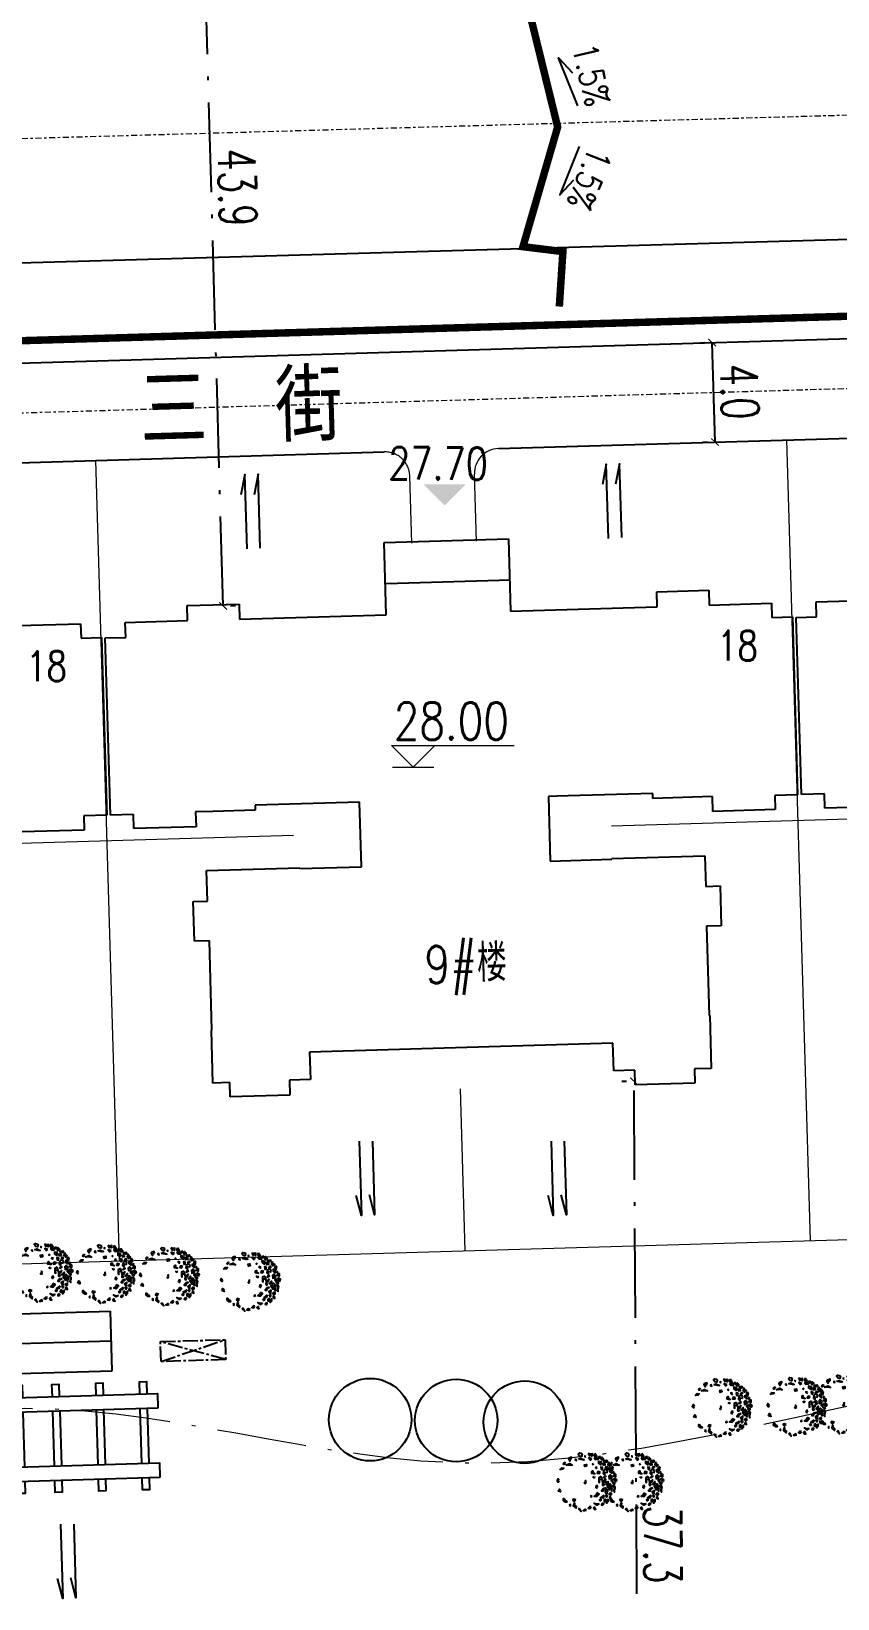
# Model space of a CAD drawing. Header units: inches. Extents: x 393 to 1582, y 246 to 1188.
# Drawn here: x 1004.5 to 1037, y 451.6 to 514.6 of the extents above; entities that cross this region are included whole.
import ezdxf

# ---------------------------------------------------------------- set-up
doc = ezdxf.new("R2010")
doc.units = ezdxf.units.IN
doc.header["$MEASUREMENT"] = 0
for name, pattern in [('ACAD_ISO10W100', [18.5, 12, -3, 0.5, -3]), ('CENTERX2', [4, 2.5, -0.5, 0.5, -0.5]), ('DASHED2', [0.375, 0.25, -0.125]), ('DOTE', [2.42, 2, -0.2, 0.02, -0.2])]:
    doc.linetypes.add(name, pattern=pattern)
for name, color, linetype, lineweight in [('buildelev', 2, 'Continuous', 20), ('FENCE', 100, 'Continuous', 18), ('ROAD', 1, 'Continuous', 25), ('ROAD-CENTER', 7, 'CENTERX2', 18), ('walk', 2, 'Continuous', 18), ('围墙', 75, 'FENCELINE1', 15), ('建筑型号', 2, 'Continuous', 18), ('树', 84, 'Continuous', 15)]:
    doc.layers.add(name, color=color, linetype=linetype, lineweight=lineweight)
for name, color, linetype in [('DIM', 4, 'Continuous'), ('drain', 4, 'Continuous'), ('ELEV', 1, 'Continuous'), ('GREEN', 64, 'Continuous'), ('PUB_TEXT', 7, 'Continuous'), ('ROAD-TEXT', 4, 'Continuous'), ('roaddim', 2, 'Continuous'), ('roadradiu', 3, 'Continuous'), ('外墙', 42, 'Continuous'), ('建筑层数', 7, 'Continuous'), ('绿化', 3, 'Continuous'), ('车库边线', 4, 'DOTE')]:
    doc.layers.add(name, color=color, linetype=linetype)
doc.styles.add('-黑体', font='simhei.ttf', dxfattribs={"width": 0.8})
doc.styles.add('_HZTXT', font='txt.shx', dxfattribs={"width": 0.8, "bigfont": 'hztxt.shx'})
doc.styles.add('DIM_FONT', font='SIMPLEX.shx', dxfattribs={"width": 0.8})
doc.styles.add('HZ', font='simplex.shx', dxfattribs={"width": 0.7, "bigfont": 'hztxt.shx'})
doc.styles.add('RO', font='romans.shx', dxfattribs={"width": 0.8})
doc.linetypes.add('FENCELINE1', pattern='A,0.25,-0.1,[133,ltypeshp.shx,S=0.1,R=0,X=-0.1,Y=0],-0.1,1', length=1.45)
doc.dimstyles.new('NORMAL', dxfattribs={"dimtxt": 1.5, "dimasz": 0.3, "dimexe": 0.5, "dimexo": 0.3, "dimgap": 0.3, "dimtad": 1, "dimdec": 1, "dimzin": 1, "dimdsep": 46, "dimtxsty": 'HZ', "dimblk": 'ARCHTICK', "dimcen": 0, "dimclrt": 256, "dimadec": 0, "dimazin": 0, "dimtfac": 1, "dimtdec": 1, "dimtofl": 0, "dimtmove": 0, "dimatfit": 3, "dimldrblk": 'ARCHTICK', "dimfxl": 1, "dimtolj": 2, "dimtzin": 0, "dimarcsym": 0})

# ---------------------------------------------------------------- blocks, each defined once
blk = doc.blocks.new('_ARCHTICK')
at = {"color": 0, "linetype": 'ByBlock', "const_width": 0.15}
blk.add_lwpolyline([(-0.5, -0.5), (0.5, 0.5)], dxfattribs=at)
blk = doc.blocks.new('*D144')
at = {"layer": 'DEFPOINTS', "color": 0, "ltscale": 0.3, "transparency": 16777216}
for p in [(882.255, 640.128), (1132.977, 454.434)]:
    blk.add_point(p, dxfattribs=at)
at = {"layer": 'roadradiu', "color": 0, "lineweight": -2, "ltscale": 0.3, "transparency": 16777216}
blk.add_line((887.277, 636.409), (882.255, 640.128), dxfattribs=at)
at = {"layer": 'roadradiu', "color": 0, "lineweight": -2, "ltscale": 0.3, "transparency": 16777216, "xscale": 0.3, "yscale": 0.3, "zscale": 0.3, "rotation": 143.4749139216822}
blk.add_blockref('_ARCHTICK', (882.255, 640.128), dxfattribs=at)
at = {"layer": 'roadradiu', "ltscale": 0.3, "transparency": 16777216, "insert": (885.632, 638.934), "char_height": 1.5, "attachment_point": 5, "rotation": 323.47491, "style": 'HZ'}
blk.add_mtext('\\A2;R312.0', dxfattribs=at)
blk = doc.blocks.new('*D145')
at = {"layer": 'DEFPOINTS', "color": 0, "ltscale": 0.3, "transparency": 16777216}
for p in [(870.6, 623.26), (1132.977, 454.434)]:
    blk.add_point(p, dxfattribs=at)
at = {"layer": 'roadradiu', "color": 0, "lineweight": -2, "ltscale": 0.3, "transparency": 16777216}
blk.add_line((881.438, 616.286), (870.6, 623.26), dxfattribs=at)
at = {"layer": 'roadradiu', "color": 0, "lineweight": -2, "ltscale": 0.3, "transparency": 16777216, "xscale": 0.3, "yscale": 0.3, "zscale": 0.3, "rotation": 147.2408788936933}
blk.add_blockref('_ARCHTICK', (870.6, 623.26), dxfattribs=at)
at = {"layer": 'roadradiu', "ltscale": 0.3, "transparency": 16777216, "insert": (879.631, 618.697), "char_height": 1.5, "attachment_point": 5, "rotation": 327.24088, "style": 'HZ'}
blk.add_mtext('\\A2;R312.0', dxfattribs=at)
blk = doc.blocks.new('*D146')
at = {"layer": 'DEFPOINTS', "color": 0, "ltscale": 0.3, "transparency": 16777216}
for p in [(856.622, 599.25), (1132.977, 454.434)]:
    blk.add_point(p, dxfattribs=at)
at = {"layer": 'roadradiu', "color": 0, "lineweight": -2, "ltscale": 0.3, "transparency": 16777216}
blk.add_line((869.236, 592.64), (856.622, 599.25), dxfattribs=at)
at = {"layer": 'roadradiu', "color": 0, "lineweight": -2, "ltscale": 0.3, "transparency": 16777216, "xscale": 0.3, "yscale": 0.3, "zscale": 0.3, "rotation": 152.3444580404491}
blk.add_blockref('_ARCHTICK', (856.622, 599.25), dxfattribs=at)
at = {"layer": 'roadradiu', "ltscale": 0.3, "transparency": 16777216, "insert": (867.222, 594.881), "char_height": 1.5, "attachment_point": 5, "rotation": 332.34446, "style": 'HZ'}
blk.add_mtext('\\A2;R312.0', dxfattribs=at)
blk = doc.blocks.new('*D149')
at = {"layer": 'DEFPOINTS', "color": 0, "ltscale": 0.3, "transparency": 16777216}
for p in [(834.892, 546.571), (1132.977, 454.434)]:
    blk.add_point(p, dxfattribs=at)
at = {"layer": 'roadradiu', "color": 0, "lineweight": -2, "ltscale": 0.3, "transparency": 16777216}
blk.add_line((847.565, 542.654), (834.892, 546.571), dxfattribs=at)
at = {"layer": 'roadradiu', "color": 0, "lineweight": -2, "ltscale": 0.3, "transparency": 16777216, "xscale": 0.3, "yscale": 0.3, "zscale": 0.3, "rotation": 162.8237761284337}
blk.add_blockref('_ARCHTICK', (834.892, 546.571), dxfattribs=at)
at = {"layer": 'roadradiu', "ltscale": 0.3, "transparency": 16777216, "insert": (845.176, 544.491), "char_height": 1.5, "attachment_point": 5, "rotation": 342.82378, "style": 'HZ'}
blk.add_mtext('\\A2;R312.0', dxfattribs=at)
blk = doc.blocks.new('psss')
at = {"layer": 'drain', "ltscale": 3}
for points in [[(-2.979, 0.527), (0.007, 0.531), (-0.808, 0.714)], [(-2.967, -0.004), (0, 0), (-0.815, 0.183)]]:
    blk.add_lwpolyline(points, dxfattribs=at)
blk = doc.blocks.new('bg')
at = {"layer": 'buildelev'}
blk.add_line((403415.903, 597892.095), (403417.408, 597892.095), dxfattribs=at)
blk.add_lwpolyline([(403417.451, 597892.89), (403416.656, 597892.095), (403415.86, 597892.89), (403420.35, 597892.89)], dxfattribs=at)
blk = doc.blocks.new('GPPMTR01')
at = {"color": 0, "linetype": 'ByBlock'}
for points in [[(-0.106, 0.53), (-0.073, 0.496), (-0.058, 0.515), (-0.035, 0.504), (-0.038, 0.545), (-0.064, 0.53)], [(0.005, 0.559), (-0.005, 0.523), (0.016, 0.511), (0.051, 0.519)], [(-0.412, 0.305), (-0.364, 0.304), (-0.367, 0.328), (-0.343, 0.337), (-0.374, 0.364), (-0.382, 0.335)], [(-0.354, 0.404), (-0.335, 0.371), (-0.312, 0.378), (-0.293, 0.408)], [(-0.304, 0.31), (-0.343, 0.272), (-0.298, 0.279)], [(-0.298, 0.355), (-0.259, 0.362), (-0.24, 0.402), (-0.263, 0.4), (-0.275, 0.378)], [(-0.263, 0.454), (-0.27, 0.431), (-0.248, 0.431), (-0.243, 0.447)], [(-0.215, 0.443), (-0.218, 0.456), (-0.242, 0.475), (-0.199, 0.486), (-0.199, 0.449)], [(-0.215, 0.295), (-0.215, 0.276), (-0.206, 0.283)], [(-0.166, 0.433), (-0.207, 0.386), (-0.18, 0.371), (-0.137, 0.387), (-0.147, 0.409), (-0.165, 0.407)], [(-0.173, 0.469), (-0.151, 0.518), (-0.12, 0.516), (-0.128, 0.487), (-0.144, 0.498), (-0.151, 0.48), (-0.145, 0.47)], [(-0.123, 0.314), (-0.144, 0.295), (-0.135, 0.287), (-0.115, 0.295)], [(-0.127, 0.461), (-0.133, 0.429), (-0.111, 0.428), (-0.096, 0.459)], [(-0.079, 0.401), (-0.097, 0.371), (-0.064, 0.359), (-0.049, 0.371)], [(-0.032, 0.317), (-0.058, 0.295), (-0.043, 0.264), (-0.023, 0.291)], [(-0.038, 0.477), (-0.055, 0.454), (-0.043, 0.424), (-0.032, 0.439)], [(0.007, 0.443), (-0.026, 0.412), (-0.02, 0.382), (0.016, 0.352), (0.045, 0.367), (0.01, 0.386), (0.034, 0.42)], [(0.01, 0.485), (0.042, 0.462), (0.084, 0.477), (0.066, 0.492), (0.042, 0.485)], [(0.045, 0.295), (0.042, 0.249), (0.105, 0.211), (0.119, 0.219), (0.069, 0.245), (0.096, 0.283)], [(0.084, 0.371), (0.072, 0.344), (0.081, 0.321), (0.084, 0.344)], [(0.105, 0.53), (0.084, 0.519), (0.099, 0.504), (0.114, 0.511)], [(0.158, 0.447), (0.096, 0.443), (0.105, 0.412), (0.146, 0.393), (0.155, 0.416), (0.14, 0.428)], [(0.128, 0.336), (0.137, 0.287), (0.114, 0.272), (0.146, 0.26), (0.158, 0.302)], [(0.131, 0.488), (0.137, 0.5), (0.134, 0.53), (0.173, 0.507), (0.146, 0.481)], [(0.179, 0.272), (0.167, 0.245), (0.185, 0.238), (0.199, 0.253)], [(0.179, 0.477), (0.229, 0.496), (0.25, 0.473), (0.223, 0.458), (0.22, 0.477), (0.202, 0.469), (0.199, 0.458)], [(0.205, 0.439), (0.179, 0.42), (0.194, 0.405), (0.226, 0.416)], [(0.199, 0.291), (0.179, 0.352), (0.211, 0.31)], [(0.214, 0.359), (0.274, 0.374), (0.291, 0.409), (0.282, 0.336), (0.247, 0.333)], [(0.268, 0.45), (0.253, 0.435), (0.241, 0.409), (0.274, 0.428)], [(0.25, 0.325), (0.241, 0.298), (0.312, 0.302), (0.282, 0.329)], [(0.315, 0.416), (0.306, 0.401), (0.318, 0.39), (0.348, 0.393)], [(0.321, 0.363), (0.306, 0.34), (0.327, 0.325), (0.356, 0.325), (0.327, 0.336)], [(0.351, 0.382), (0.348, 0.371), (0.368, 0.355), (0.392, 0.359)], [(0.386, 0.257), (0.368, 0.272), (0.365, 0.287), (0.377, 0.298), (0.401, 0.283)], [(-0.482, 0.014), (-0.506, 0.025), (-0.514, -0.024), (-0.506, -0.036), (-0.464, -0.036), (-0.47, -0.024), (-0.494, -0.017)], [(-0.482, 0.196), (-0.461, 0.207), (-0.432, 0.177), (-0.452, 0.154), (-0.494, 0.15), (-0.5, 0.177)], [(-0.446, 0.071), (-0.432, 0.055), (-0.414, 0.067)], [(-0.417, 0.109), (-0.411, 0.15), (-0.357, 0.188), (-0.369, 0.162)], [(-0.393, 0.241), (-0.408, 0.23), (-0.396, 0.226)], [(-0.283, 0.139), (-0.269, 0.181), (-0.239, 0.166), (-0.248, 0.139), (-0.263, 0.15)], [(-0.064, 0.207), (-0.085, 0.184), (-0.115, 0.203), (-0.115, 0.219), (-0.085, 0.207), (-0.052, 0.226)], [(-0.02, 0.033), (-0.035, 0.025), (-0.026, 0.017), (-0.014, 0.021)], [(-0.02, 0.188), (-0.008, 0.192), (0.001, 0.177), (-0.02, 0.169)], [(0.152, 0.162), (0.137, 0.139), (0.158, 0.12), (0.176, 0.128), (0.161, 0.143)], [(0.253, 0.268), (0.241, 0.226), (0.259, 0.177), (0.274, 0.203), (0.253, 0.219)], [(0.25, 0.086), (0.271, 0.063), (0.274, 0.021), (0.303, 0.052), (0.285, 0.109)], [(0.303, 0.268), (0.309, 0.219), (0.336, 0.215), (0.351, 0.234)], [(0.348, 0.173), (0.377, 0.128), (0.356, 0.097), (0.354, 0.128)], [(0.401, 0.207), (0.383, 0.219), (0.365, 0.211), (0.368, 0.196), (0.392, 0.192)], [(0.401, 0.078), (0.398, 0.063), (0.374, 0.067), (0.377, 0.09)], [(0.428, 0.025), (0.431, -0.021), (0.377, -0.043), (0.41, -0.013)], [(0.431, 0.26), (0.419, 0.245), (0.436, 0.23), (0.466, 0.249)], [(0.422, 0.166), (0.419, 0.135), (0.439, 0.12), (0.451, 0.139)], [(0.442, 0.203), (0.451, 0.169), (0.487, 0.139), (0.472, 0.181)], [(0.451, 0.074), (0.469, 0.052), (0.484, 0.063), (0.472, 0.093)], [(-0.467, -0.131), (-0.464, -0.157), (-0.482, -0.154), (-0.485, -0.127)], [(-0.437, -0.131), (-0.429, -0.066), (-0.381, -0.04), (-0.408, -0.078)], [(-0.42, -0.26), (-0.432, -0.218), (-0.411, -0.188), (-0.402, -0.214), (-0.411, -0.229)], [(0.256, -0.013), (0.241, -0.028), (0.253, -0.04)], [(0.407, -0.119), (0.389, -0.138), (0.398, -0.176), (0.419, -0.154)], [(0.416, -0.218), (0.389, -0.233), (0.392, -0.271), (0.407, -0.248)], [(0.436, -0.066), (0.442, -0.097), (0.466, -0.097), (0.481, -0.074), (0.46, -0.078)], [(-0.266, -0.366), (-0.304, -0.374), (-0.283, -0.4), (-0.251, -0.393)], [(-0.115, -0.473), (-0.138, -0.438), (-0.106, -0.438), (-0.085, -0.446)], [(0.072, -0.48), (0.042, -0.461), (0.06, -0.45), (0.066, -0.454), (0.096, -0.454), (0.096, -0.438), (0.125, -0.442), (0.114, -0.461)], [(0.17, -0.286), (0.137, -0.317), (0.149, -0.336), (0.176, -0.321)], [(0.188, -0.431), (0.211, -0.423), (0.188, -0.408)], [(0.205, -0.332), (0.199, -0.343), (0.235, -0.378), (0.294, -0.359), (0.274, -0.34), (0.235, -0.351)], [(0.327, -0.305), (0.333, -0.328), (0.389, -0.313)]]:
    blk.add_lwpolyline(points, close=True, dxfattribs=at)
blk.add_circle((0, 0), 0.01, dxfattribs=at)
blk = doc.blocks.new('A$C4417064F')
at = {"layer": 'GREEN', "xscale": 4.647578996463836, "yscale": 4.647578996463836, "zscale": 4.647578996463836, "rotation": 300.5404110418328}
blk.add_blockref('GPPMTR01', (0.8, 3.07), dxfattribs=at)
blk = doc.blocks.new('A$C669619B1')
at = {"layer": '绿化'}
for points in [[(22.07, 6.53), (0, 6.53), (0, 7.71), (22.07, 7.71)], [(22.07, 0.95), (0, 0.95), (0, 2.13), (22.07, 2.13)]]:
    blk.add_lwpolyline(points, close=True, dxfattribs=at)
for points in [[(0.65, 7.71), (0.65, 8.7), (1.2, 8.7), (1.2, 7.71)], [(4.17, 7.71), (4.17, 8.7), (4.73, 8.7), (4.73, 7.71)], [(7.13, 7.71), (7.13, 8.7), (7.69, 8.7), (7.69, 7.71)], [(10.66, 7.71), (10.66, 8.7), (11.21, 8.7), (11.21, 7.71)], [(13.62, 7.71), (13.62, 8.7), (14.18, 8.7), (14.18, 7.71)], [(17.14, 7.71), (17.14, 8.7), (17.7, 8.7), (17.7, 7.71)], [(20.66, 7.71), (20.66, 8.7), (21.22, 8.7), (21.22, 7.71)], [(0.65, 2.13), (0.65, 6.53)], [(1.2, 6.53), (1.2, 2.13)], [(4.17, 2.13), (4.17, 6.53)], [(4.73, 6.53), (4.73, 2.13)], [(7.13, 2.13), (7.13, 6.53)], [(7.69, 6.53), (7.69, 2.13)], [(10.66, 2.13), (10.66, 6.53)], [(11.21, 6.53), (11.21, 2.13)], [(13.62, 2.13), (13.62, 6.53)], [(14.18, 6.53), (14.18, 2.13)], [(17.14, 2.13), (17.14, 6.53)], [(17.7, 6.53), (17.7, 2.13)], [(20.66, 2.13), (20.66, 6.53)], [(21.22, 6.53), (21.22, 2.13)], [(1.2, 0.95), (1.2, 0), (0.65, 0), (0.65, 0.95)], [(4.73, 0.95), (4.73, 0), (4.17, 0), (4.17, 0.95)], [(7.69, 0.95), (7.69, 0), (7.13, 0), (7.13, 0.95)], [(11.21, 0.95), (11.21, 0), (10.66, 0), (10.66, 0.95)], [(14.18, 0.95), (14.18, 0), (13.62, 0), (13.62, 0.95)], [(17.7, 0.95), (17.7, 0), (17.14, 0), (17.14, 0.95)], [(21.22, 0.95), (21.22, 0), (20.66, 0), (20.66, 0.95)]]:
    blk.add_lwpolyline(points, dxfattribs=at)
blk = doc.blocks.new('*D377')
at = {"layer": 'DEFPOINTS', "color": 0, "ltscale": 0.3, "transparency": 16777216}
for p in [(1031.905, 502.113), (1031.905, 502.113), (1032.023, 498.115)]:
    blk.add_point(p, dxfattribs=at)
at = {"layer": 'roaddim', "color": 0, "lineweight": -2, "ltscale": 0.3, "transparency": 16777216}
for p, q in [((1031.605, 502.104), (1031.405, 502.099)), ((1032.023, 498.115), (1031.905, 502.113)), ((1031.723, 498.106), (1031.523, 498.1))]:
    blk.add_line(p, q, dxfattribs=at)
at = {"layer": 'roaddim', "color": 0, "lineweight": -2, "ltscale": 0.3, "transparency": 16777216, "xscale": 0.3, "yscale": 0.3, "zscale": 0.3}
for p, rotation in [((1031.905, 502.113), 91.6949155479935), ((1032.023, 498.115), 271.6949155479935)]:
    blk.add_blockref('_ARCHTICK', p, dxfattribs=dict(at, rotation=rotation))
at = {"layer": 'roaddim', "ltscale": 0.3, "transparency": 16777216, "insert": (1033.013, 500.145), "char_height": 1.5, "attachment_point": 5, "rotation": 271.69492, "style": 'HZ'}
blk.add_mtext('\\A2;4.0', dxfattribs=at)
blk = doc.blocks.new('*D224')
at = {"layer": 'DEFPOINTS', "color": 0, "linetype": 'ACAD_ISO10W100', "ltscale": 0.3, "transparency": 16777216}
for p in [(1028.768, 472.408, -0.937), (1028.768, 472.408), (1028.97, 435.146, -0.937)]:
    blk.add_point(p, dxfattribs=at)
at = {"layer": 'DIM', "color": 0, "linetype": 'ACAD_ISO10W100', "lineweight": -2, "ltscale": 0.3, "transparency": 16777216}
for p, q in [((1028.468, 472.407), (1028.268, 472.406)), ((1028.97, 435.146), (1028.768, 472.408)), ((1028.67, 435.144), (1028.47, 435.143))]:
    blk.add_line(p, q, dxfattribs=at)
at = {"layer": 'DIM', "color": 0, "linetype": 'ACAD_ISO10W100', "lineweight": -2, "ltscale": 0.3, "transparency": 16777216, "xscale": 0.3, "yscale": 0.3, "zscale": 0.3}
for p, rotation in [((1028.768, 472.408), 90.3108439290392), ((1028.97, 435.146), 270.3108439290392)]:
    blk.add_blockref('_ARCHTICK', p, dxfattribs=dict(at, rotation=rotation))
at = {"layer": 'DIM', "linetype": 'ACAD_ISO10W100', "ltscale": 0.3, "transparency": 16777216, "insert": (1029.919, 453.783), "char_height": 1.5, "attachment_point": 5, "rotation": 270.31084, "style": 'HZ'}
blk.add_mtext('\\A2;37.3', dxfattribs=at)
blk = doc.blocks.new('*D227')
at = {"layer": 'DEFPOINTS', "color": 0, "linetype": 'ACAD_ISO10W100', "ltscale": 0.3, "transparency": 16777216}
for p in [(1010.996, 535.367, -0.087), (1010.996, 535.367), (1012.238, 491.528, -0.937)]:
    blk.add_point(p, dxfattribs=at)
at = {"layer": 'DIM', "color": 0, "linetype": 'ACAD_ISO10W100', "lineweight": -2, "ltscale": 0.3, "transparency": 16777216}
for p, q in [((1012.238, 491.528), (1010.996, 535.367)), ((1011.296, 535.375), (1011.496, 535.381)), ((1012.538, 491.536), (1012.738, 491.542))]:
    blk.add_line(p, q, dxfattribs=at)
at = {"layer": 'DIM', "color": 0, "linetype": 'ACAD_ISO10W100', "lineweight": -2, "ltscale": 0.3, "transparency": 16777216, "xscale": 0.3, "yscale": 0.3, "zscale": 0.3}
for p, rotation in [((1010.996, 535.367), 91.62315867760876), ((1012.238, 491.528), 271.6231586776087)]:
    blk.add_blockref('_ARCHTICK', p, dxfattribs=dict(at, rotation=rotation))
at = {"layer": 'DIM', "linetype": 'ACAD_ISO10W100', "ltscale": 0.3, "transparency": 16777216, "insert": (1012.812, 508.355), "char_height": 1.5, "attachment_point": 5, "rotation": 271.62316, "style": 'HZ'}
blk.add_mtext('\\A2;43.9', dxfattribs=at)

msp = doc.modelspace()

# ---------------------------------------------------------------- linework, layer by layer
at = {"layer": 'ELEV', "color": 0}
msp.add_solid([(1020.294, 496.414), (1021.991, 496.414), (1021.143, 495.566)], dxfattribs=at)
at = {"layer": 'FENCE', "color": 0}
msp.add_line((1021.974, 465.594), (1021.781, 472.101), dxfattribs=at)
at = {"layer": 'ROAD', "color": 0, "ltscale": 0.3}
for p, q in [((1088.061, 507.694), (950.716, 503.803)), ((956.624, 499.886), (1085.009, 503.685)), ((1023.313, 497.857), (1046.503, 498.544)), ((995.525, 497.035), (1018.715, 497.721))]:
    msp.add_line(p, q, dxfattribs=at)
at = {"layer": 'ROAD-CENTER', "color": 5, "ltscale": 0.1}
for p, q in [((939.812, 508.502, 0.001), (1138.295, 514.135)), ((956.683, 497.887), (1085.068, 501.686))]:
    msp.add_line(p, q, dxfattribs=at)
at = {"layer": 'ROAD-TEXT', "color": 0, "const_width": 0.3}
msp.add_lwpolyline([(1025.857, 518.317), (1026.014, 516.029), (1024.422, 515.958), (1025.693, 510.787), (1024.297, 505.973), (1025.904, 505.776), (1025.76, 503.567)], dxfattribs=at)
at = {"layer": 'ROAD-TEXT', "color": 0, "ltscale": 0.3}
for points in [[(1026.499, 511.631), (1025.721, 513.569), (1026.283, 512.967)], [(1026.564, 509.998), (1025.778, 508.063), (1026.343, 508.663)]]:
    msp.add_lwpolyline(points, dxfattribs=at)
at = {"layer": 'roaddim', "color": 0, "ltscale": 0.3}
for p, q in [((959.894, 461.756), (1007.705, 463.171)), ((1007.776, 460.772), (1007.705, 463.171)), ((959.929, 460.556), (1007.741, 461.971)), ((959.965, 459.357), (1007.776, 460.772))]:
    msp.add_line(p, q, dxfattribs=at)
for centre in [(1018.15, 458.801), (1021.611, 458.768), (1024.373, 458.702)]:
    msp.add_circle(centre, 1.658, dxfattribs=at)
at = {"layer": 'walk', "color": 0, "linetype": 'ACAD_ISO10W100', "ltscale": 0.3}
for p, q in [((1019.824, 494.053), (1019.744, 496.751)), ((1022.423, 494.13), (1022.343, 496.828))]:
    msp.add_line(p, q, dxfattribs=at)
for centre, start, end in [((1018.745, 496.722), 1.69491, 91.69492), ((1023.343, 496.858), 91.69492, 181.69491)]:
    msp.add_arc(centre, 1, start, end, dxfattribs=at)
at = {"layer": '围墙', "color": 0, "ltscale": 0.2}
for p, q in [((1035.861, 466.005), (1034.908, 498.2)), ((1008.073, 465.182), (1007.12, 497.378)), ((1027.864, 482.685, -0.937), (1042.857, 483.129, -0.937)), ((1000.076, 481.863, -0.937), (1015.07, 482.307, -0.937)), ((951.538, 463.509), (1092.077, 467.668))]:
    msp.add_line(p, q, dxfattribs=at)
at = {"layer": '外墙', "color": 2, "ltscale": 0.1}
for p, q in [((1018.713, 494.073), (1023.711, 494.22)), ((1023.711, 494.22), (1023.797, 491.322)), ((1018.799, 491.174), (1018.713, 494.073)), ((1029.677, 492.096), (1031.776, 492.158)), ((1029.694, 491.496), (1029.677, 492.096)), ((1031.776, 492.158), (1031.793, 491.558)), ((1031.793, 491.558), (1034.292, 491.632)), ((1034.292, 491.632), (1034.309, 491.057)), ((1036.092, 491.685), (1038.59, 491.759)), ((1036.109, 491.086), (1036.092, 491.685)), ((1010.785, 491.537), (1012.884, 491.599)), ((1010.803, 490.937), (1010.785, 491.537)), ((1012.884, 491.599), (1012.902, 490.999)), ((1012.902, 490.999), (1018.799, 491.174)), ((1023.797, 491.322), (1029.694, 491.496)), ((1034.309, 491.057), (1035.134, 491.082)), ((1035.134, 491.082), (1035.345, 483.935)), ((1035.285, 491.061), (1036.109, 491.086)), ((1035.495, 483.939), (1035.285, 491.061)), ((1004.006, 490.736), (1006.505, 490.81)), ((1006.505, 490.81), (1006.522, 490.235)), ((1008.304, 490.863), (1010.803, 490.937)), ((1008.321, 490.263), (1008.304, 490.863)), ((1006.522, 490.235), (1007.346, 490.26)), ((1007.346, 490.26), (1007.558, 483.113)), ((1007.497, 490.239), (1008.321, 490.263)), ((1007.708, 483.117), (1007.497, 490.239)), ((1017.722, 483.639), (1013.523, 483.514)), ((1013.523, 483.514), (1013.529, 483.314)), ((1017.798, 481.04), (1017.722, 483.639)), ((1025.679, 483.874), (1025.318, 483.863)), ((1025.318, 483.863), (1025.395, 481.265)), ((1026.118, 483.887), (1025.679, 483.874)), ((1029.516, 483.988), (1026.118, 483.887)), ((1029.522, 483.788), (1029.516, 483.988)), ((1031.921, 483.859), (1029.522, 483.788)), ((1031.939, 483.259), (1031.921, 483.859)), ((1035.345, 483.935), (1034.421, 483.908)), ((1034.421, 483.908), (1034.438, 483.333)), ((1036.42, 483.967), (1035.495, 483.939)), ((1036.437, 483.392), (1036.42, 483.967)), ((1038.936, 483.466), (1036.437, 483.392)), ((1007.558, 483.113), (1006.633, 483.085)), ((1006.633, 483.085), (1006.65, 482.511)), ((1008.632, 483.145), (1007.708, 483.117)), ((1008.649, 482.57), (1008.632, 483.145)), ((1011.83, 483.264), (1011.13, 483.244)), ((1011.13, 483.244), (1011.148, 482.644)), ((1013.529, 483.314), (1011.83, 483.264)), ((1034.438, 483.333), (1031.939, 483.259)), ((1006.65, 482.511), (1004.151, 482.437)), ((1011.148, 482.644), (1008.649, 482.57)), ((1011.575, 480.881), (1015.324, 480.992)), ((1015.324, 480.992), (1015.325, 480.967)), ((1015.325, 480.967), (1017.798, 481.04)), ((1025.395, 481.265), (1027.869, 481.338)), ((1027.868, 481.363), (1031.617, 481.474)), ((1027.869, 481.338), (1027.868, 481.363)), ((1031.617, 481.474), (1031.617, 481.449)), ((1031.617, 481.449), (1031.653, 480.249)), ((1011.612, 479.656), (1011.575, 480.881)), ((1011.037, 479.639), (1011.612, 479.656)), ((1031.653, 480.249), (1032.228, 480.266)), ((1032.228, 480.266), (1032.275, 478.667)), ((1011.084, 478.04), (1011.037, 479.639)), ((1032.275, 478.667), (1031.675, 478.649)), ((1031.675, 478.649), (1031.782, 475.051)), ((1011.684, 478.058), (1011.084, 478.04)), ((1011.79, 474.459), (1011.684, 478.058)), ((1031.782, 475.051), (1031.807, 475.051)), ((1031.807, 475.051), (1031.87, 472.927)), ((1011.765, 474.458), (1011.79, 474.459)), ((1011.828, 472.334), (1011.765, 474.458)), ((1027.913, 473.936), (1015.718, 473.575)), ((1015.718, 473.575), (1015.751, 472.475)), ((1027.946, 472.836), (1027.913, 473.936)), ((1028.795, 472.861), (1027.946, 472.836)), ((1028.813, 472.262), (1028.795, 472.861)), ((1031.87, 472.927), (1031.195, 472.907)), ((1031.195, 472.907), (1031.212, 472.333)), ((1012.503, 472.354), (1011.828, 472.334)), ((1012.52, 471.78), (1012.503, 472.354)), ((1015.751, 472.475), (1014.901, 472.45)), ((1014.901, 472.45), (1014.919, 471.851)), ((1031.212, 472.333), (1028.813, 472.262)), ((1014.919, 471.851), (1012.52, 471.78))]:
    msp.add_line(p, q, dxfattribs=at)
at = {"layer": '外墙'}
msp.add_line((1018.797, 492.422), (1023.795, 492.57), dxfattribs=at)
at = {"layer": '树', "color": 0, "linetype": 'ACAD_ISO10W100', "ltscale": 0.3}
msp.add_open_spline([(952.106, 455.672), (954.653, 456.215), (960.709, 457.508), (972.04, 460.061), (985.957, 452.787), (1002.704, 462.023), (1023.154, 454.137), (1037.699, 460.084), (1045.887, 460.749)], degree=3, knots=[0.512998, 0.512998, 0.512998, 0.512998, 8.362205, 19.159845, 34.452746, 51.169355, 70.868002, 95.590687, 95.590687, 95.590687, 95.590687], dxfattribs=at)
at = {"layer": '车库边线', "color": 0, "ltscale": 0.3}
for p, q in [((1009.743, 461.141, 0.002), (1012.318, 462.017, 0.002)), ((1012.342, 461.217, 0.002), (1009.72, 461.94, 0.002))]:
    msp.add_line(p, q, dxfattribs=at)
at = {"layer": '车库边线', "color": 0, "linetype": 'DASHED2', "ltscale": 0.5, "const_width": 0.3, "elevation": 0.937}
msp.add_lwpolyline([(990.258, 501.782), (1053.155, 503.643), (1053.105, 505.347), (1054.779, 505.397), (1054.829, 503.693), (1101.634, 505.078), (1103.577, 439.406), (1106.076, 439.48), (1106.727, 417.49), (1098.73, 417.253), (1098.925, 410.656), (1104.423, 410.819), (1104.76, 399.424), (1115.056, 399.729), (1114.357, 423.518), (1111.832, 423.444), (1111.198, 445.585), (1113.697, 445.658), (1111.956, 504.483), (1155.437, 505.769), (1155.399, 507.044), (1157.148, 507.095), (1157.186, 505.821), (1217.91, 507.618)], dxfattribs=at)
at = {"layer": '车库边线', "color": 0, "linetype": 'DASHED2', "ltscale": 0.5, "elevation": 0.002}
msp.add_lwpolyline([(990.258, 501.782), (1053.155, 503.643), (1053.105, 505.347), (1054.779, 505.397), (1054.829, 503.693), (1101.634, 505.078), (1103.577, 439.406), (1106.076, 439.48), (1106.727, 417.49), (1098.73, 417.253), (1098.925, 410.656), (1104.423, 410.819), (1104.76, 399.424), (1115.056, 399.729), (1114.357, 423.518), (1111.832, 423.444), (1111.198, 445.585), (1113.697, 445.658), (1111.956, 504.483), (1155.437, 505.769), (1155.399, 507.044), (1157.148, 507.095), (1157.186, 505.821), (1217.909, 507.618)], dxfattribs=at)
at = {"layer": '车库边线', "color": 0, "ltscale": 0.3, "elevation": 0.002}
msp.add_lwpolyline([(1009.72, 461.94), (1012.318, 462.017), (1012.342, 461.217), (1009.743, 461.141)], close=True, dxfattribs=at)

# ---------------------------------------------------------------- block references
at = {"layer": 'buildelev', "color": 0, "linetype": 'Continuous', "xscale": 1.099999999998545, "yscale": 1.099999999998545, "zscale": 1.1}
msp.add_blockref('bg', (-442738.441, -657196.268), dxfattribs=at)
at = {"layer": 'ROAD', "color": 0, "rotation": 91.62464345549249}
for p in [(1013.646, 496.82), (1028.181, 497.237)]:
    msp.add_blockref('psss', p, dxfattribs=at)
at = {"layer": 'ROAD', "color": 0, "xscale": -1, "rotation": 91.76518745444659}
for p in [(1018.329, 467.037), (1026.047, 467.037), (1006.319, 451.635)]:
    msp.add_blockref('psss', p, dxfattribs=at)
at = {"layer": '树', "color": 0, "xscale": 0.5, "yscale": 0.5, "zscale": 0.5}
for p in [(1004.526, 463.139), (1007.071, 463.088), (1009.615, 462.986), (1012.872, 462.783), (1031.844, 457.705), (1034.856, 457.749), (1036.795, 457.848), (1026.402, 454.718), (1028.291, 454.718)]:
    msp.add_blockref('A$C4417064F', p, dxfattribs=at)
at = {"layer": '绿化', "color": 0, "xscale": 0.49999999999746, "yscale": 0.5, "zscale": 0.5, "rotation": 1.694921650065781}
msp.add_blockref('A$C669619B1', (998.676, 455.672), dxfattribs=at)

# ---------------------------------------------------------------- texts
at = {"layer": 'buildelev', "color": 0, "style": 'RO', "width": 0.8}
msp.add_text('28.00', height=1.5, dxfattribs=at).set_placement((1019.102, 486.145))
at = {"layer": 'ELEV', "color": 0, "style": 'DIM_FONT', "width": 0.8}
msp.add_text('27.70', height=1.3, rotation=359.67116, dxfattribs=at).set_placement((1018.873, 496.616))
at = {"layer": 'PUB_TEXT', "color": 0, "style": '-黑体', "width": 0.8}
msp.add_text('三  街', height=2.5, rotation=1.69492, dxfattribs=at).set_placement((1008.913, 498.227))
at = {"layer": 'ROAD-TEXT', "color": 0, "ltscale": 0.3, "style": 'DIM_FONT', "width": 0.8}
for rotation, p in [(283.19369, (1026.27, 514.003)), (248.49914, (1026.976, 510.056))]:
    msp.add_text('1.5%', height=1, rotation=rotation, dxfattribs=at).set_placement(p)
at = {"layer": '建筑型号', "color": 0, "style": '_HZTXT', "width": 0.8}
msp.add_text('9#楼', height=1.5, rotation=1.71144, dxfattribs=at).set_placement((1020.362, 476.342))
at = {"layer": '建筑层数', "color": 0, "style": 'DIM_FONT', "width": 0.8}
for p in [(1032.103, 489.327), (1004.315, 488.505)]:
    msp.add_text('18', height=1.2, dxfattribs=at).set_placement(p)

# ---------------------------------------------------------------- dimensions: what is measured, and where the dimension line sits
at = {"layer": 'DIM', "color": 0, "linetype": 'ACAD_ISO10W100', "ltscale": 0.3}
dim = msp.add_linear_dim(base=(1010.996, 535.367), p1=(1012.238, 491.528, -0.937), p2=(1010.996, 535.367, -0.087), angle=91.62316, dimstyle='NORMAL', override={"dimzin": 0}, dxfattribs=at)
dim.commit()
dim.dimension.update_dxf_attribs({"geometry": '*D227', "text_midpoint": (1011.762, 508.326), "dimtype": 161})
dim = msp.add_aligned_dim(p1=(1028.97, 435.146, -0.937), p2=(1028.768, 472.408, -0.937), distance=0, dimstyle='NORMAL', override={"dimzin": 0}, dxfattribs=at)
dim.commit()
dim.dimension.update_dxf_attribs({"geometry": '*D224', "text_midpoint": (1029.919, 453.783)})
at = {"layer": 'roaddim', "color": 0, "ltscale": 0.3}
dim = msp.add_aligned_dim(p1=(1032.023, 498.115), p2=(1031.905, 502.113), distance=0, dimstyle='NORMAL', override={"dimzin": 0}, dxfattribs=at)
dim.commit()
dim.dimension.update_dxf_attribs({"geometry": '*D377', "text_midpoint": (1033.013, 500.145)})
at = {"layer": 'roadradiu', "color": 0, "ltscale": 0.3}
for mpoint, picture, middle in [((882.255, 640.128), '*D144', (885.007, 638.09)), ((870.6, 623.26), '*D145', (879.062, 617.814)), ((856.622, 599.25), '*D146', (866.734, 593.951)), ((834.892, 546.571), '*D149', (844.866, 543.488))]:
    dim = msp.add_radius_dim(center=(1132.977, 454.434), mpoint=mpoint, dimstyle='NORMAL', override={"dimzin": 0}, dxfattribs=at)
    dim.commit()
    dim.dimension.update_dxf_attribs({"geometry": picture, "text_midpoint": middle, "dimtype": 164})

doc.saveas('drawing.dxf')
